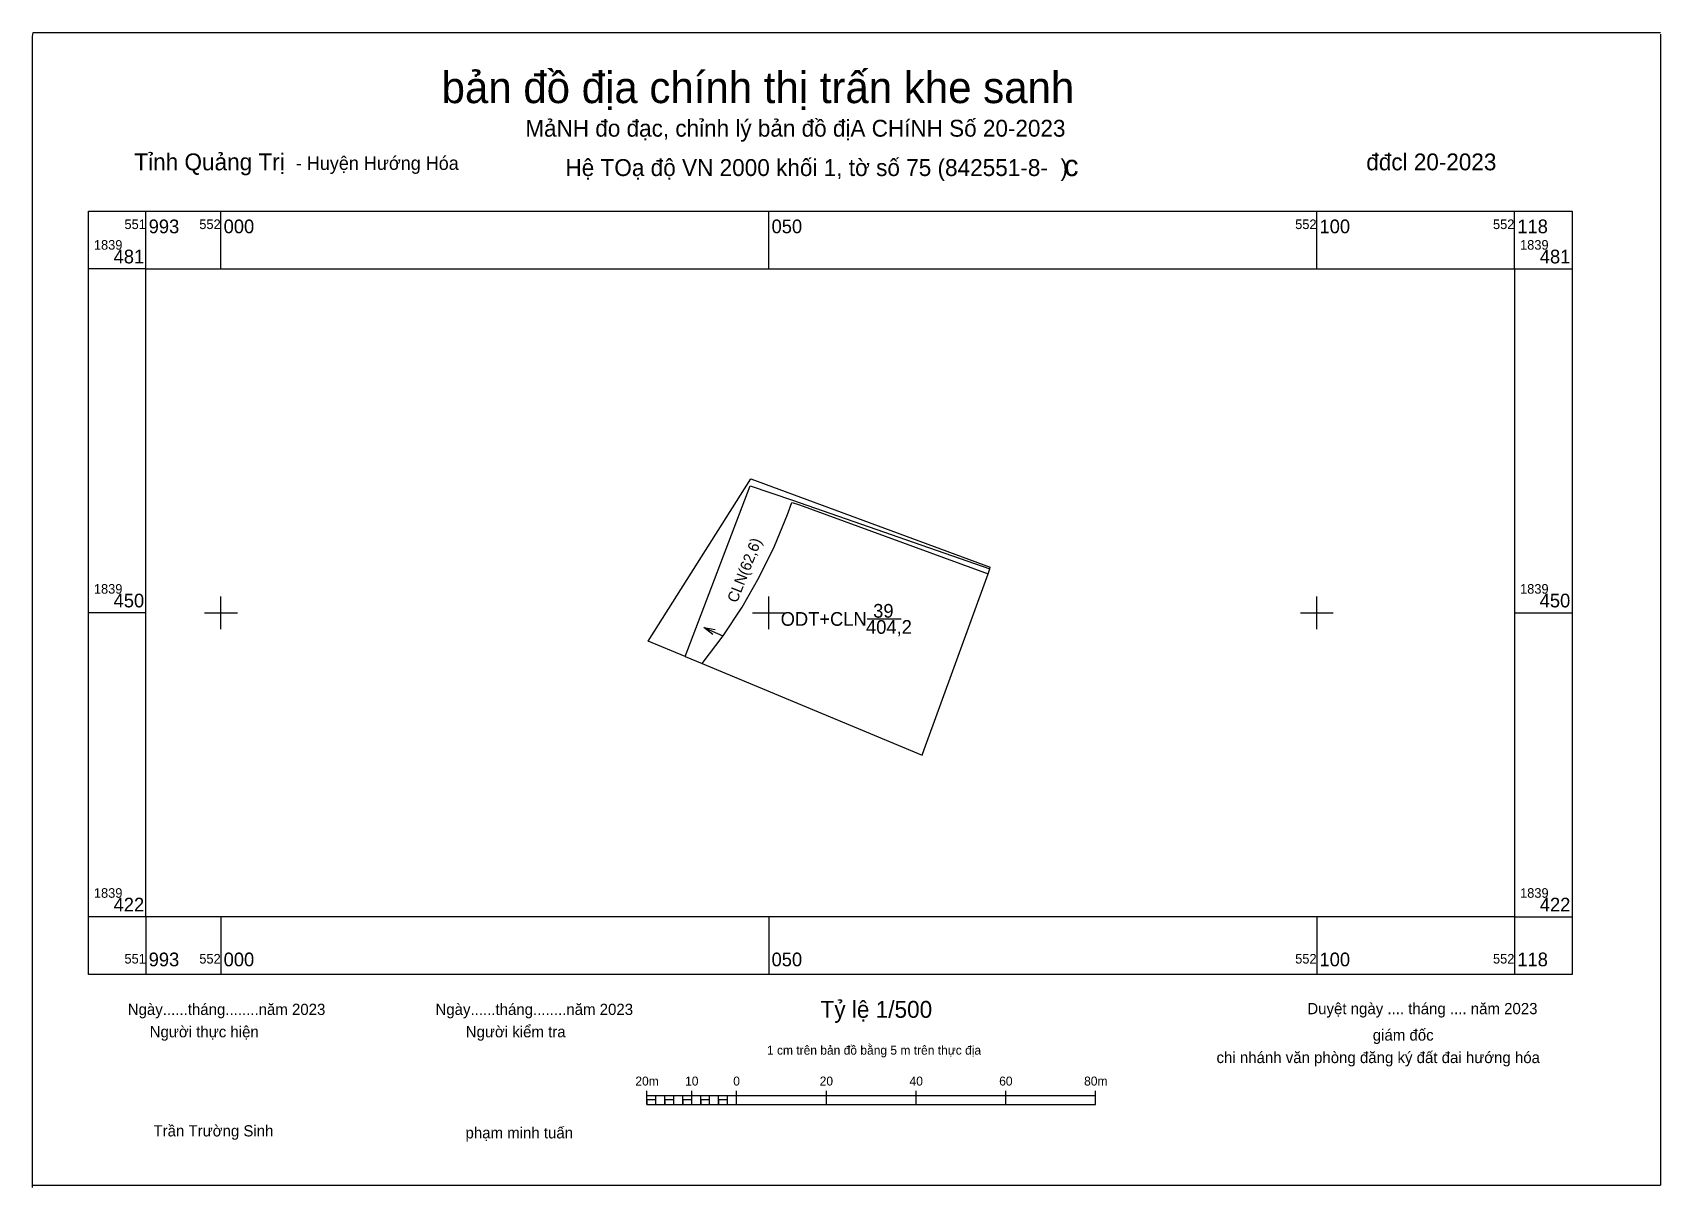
# Model space of a CAD drawing. Extents: x 551983 to 552131, y 1839398 to 1839503.
import ezdxf

# ---------------------------------------------------------------- set-up
doc = ezdxf.new("R2010")
doc.units = 0
for name, color, linetype in [('Level 10', 7, 'Continuous'), ('Level 11', 7, 'Continuous'), ('Level 16', 7, 'Continuous'), ('Level 17', 7, 'Continuous'), ('Level 2', 7, 'Continuous'), ('Level 29', 7, 'Continuous'), ('Level 30', 7, 'Continuous'), ('Level 4', 7, 'Continuous'), ('Level 63', 7, 'Continuous')]:
    doc.layers.add(name, color=color, linetype=linetype)

msp = doc.modelspace()

# ---------------------------------------------------------------- linework, layer by layer
at = {"layer": 'Level 10'}
for p in [(552048.35, 1839462.23), (552070.17, 1839454.03)]:
    msp.add_line(p, (552070.21, 1839454.16), dxfattribs=at)
for points in [[(552042.38, 1839446.02), (552038.99, 1839447.43), (552048.35, 1839462.23)], [(552042.38, 1839446.02), (552043.91, 1839445.38), (552064, 1839437.03), (552064.18, 1839437.53), (552070, 1839453.57), (552070.17, 1839454.03)]]:
    msp.add_lwpolyline(points, dxfattribs=at)
at = {"layer": 'Level 11'}
for p, q in [((551982.81, 1839502.59), (551982.86, 1839502.94)), ((551982.81, 1839397.59), (551982.81, 1839502.59)), ((551982.86, 1839502.94), (552131.36, 1839502.94)), ((552131.36, 1839502.78), (552131.36, 1839397.78)), ((552131.36, 1839397.77), (551982.86, 1839397.77))]:
    msp.add_line(p, q, dxfattribs=at)
at = {"layer": 'Level 16'}
msp.add_line((552058.97, 1839449.45), (552062.08, 1839449.45), dxfattribs=at)
at = {"layer": 'Level 17'}
msp.add_line((552044.07, 1839448.65), (552045.79, 1839447.92), dxfattribs=at)
msp.add_lwpolyline([(552044.89, 1839448.03), (552044.07, 1839448.65), (552045.09, 1839448.49)], dxfattribs=at)
at = {"layer": 'Level 2'}
for p, q in [((552038.87, 1839405.16), (552038.87, 1839406.39)), ((552038.87, 1839405.98), (552079.82, 1839405.98)), ((552039.69, 1839405.16), (552039.69, 1839405.98)), ((552040.51, 1839405.16), (552040.51, 1839405.98)), ((552041.33, 1839405.16), (552041.33, 1839405.98)), ((552042.15, 1839405.16), (552042.15, 1839405.98)), ((552042.96, 1839405.16), (552042.96, 1839406.39)), ((552043.78, 1839405.16), (552043.78, 1839405.98)), ((552044.6, 1839405.16), (552044.6, 1839405.98)), ((552045.42, 1839405.16), (552045.42, 1839405.98)), ((552046.24, 1839405.16), (552046.24, 1839405.98)), ((552047.06, 1839405.16), (552047.06, 1839406.39)), ((552055.25, 1839405.16), (552055.25, 1839406.39)), ((552063.44, 1839405.16), (552063.44, 1839406.39)), ((552071.63, 1839405.16), (552071.63, 1839406.39)), ((552079.82, 1839405.16), (552079.82, 1839406.39)), ((552038.87, 1839405.16), (552079.82, 1839405.16))]:
    msp.add_line(p, q, dxfattribs=at)
for points in [[(552038.87, 1839405.16), (552039.69, 1839405.16), (552039.69, 1839405.57), (552038.87, 1839405.57)], [(552040.51, 1839405.16), (552041.33, 1839405.16), (552041.33, 1839405.57), (552040.51, 1839405.57)], [(552042.15, 1839405.16), (552042.96, 1839405.16), (552042.96, 1839405.57), (552042.15, 1839405.57)], [(552043.78, 1839405.16), (552044.6, 1839405.16), (552044.6, 1839405.57), (552043.78, 1839405.57)], [(552045.42, 1839405.16), (552046.24, 1839405.16), (552046.24, 1839405.57), (552045.42, 1839405.57)]]:
    msp.add_lwpolyline(points, close=True, dxfattribs=at)
at = {"layer": 'Level 29'}
msp.add_lwpolyline([(552042.38, 1839446.02), (552048.31, 1839461.59), (552052.17, 1839460.28), (552070.17, 1839454.03)], dxfattribs=at)
at = {"layer": 'Level 30'}
msp.add_lwpolyline([(552043.91, 1839445.38), (552045.83, 1839447.9), (552047.57, 1839450.52), (552049.13, 1839453.25), (552050.52, 1839456.07), (552051.71, 1839458.98), (552052.1, 1839460.07), (552052.21, 1839460.04), (552052.81, 1839459.86), (552070, 1839453.57)], dxfattribs=at)
at = {"layer": 'Level 63'}
for p, q in [((551993.16, 1839481.38), (551993.16, 1839486.63)), ((552000, 1839481.38), (552000, 1839486.63)), ((552050, 1839481.38), (552050, 1839486.63)), ((552100, 1839481.38), (552100, 1839486.63)), ((552118.05, 1839481.38), (552118.05, 1839486.63)), ((551993.16, 1839481.38), (551987.91, 1839481.38)), ((552118.05, 1839481.38), (552123.3, 1839481.38)), ((552000, 1839448.5), (552000, 1839451.5)), ((552050, 1839448.5), (552050, 1839451.5)), ((552100, 1839448.5), (552100, 1839451.5)), ((551993.16, 1839450), (551987.91, 1839450)), ((551998.5, 1839450), (552001.5, 1839450)), ((552048.5, 1839450), (552051.5, 1839450)), ((552098.5, 1839450), (552101.5, 1839450)), ((552118.05, 1839450), (552123.3, 1839450)), ((551993.16, 1839422.26), (551987.91, 1839422.26)), ((551993.16, 1839422.26), (551993.16, 1839417.01)), ((552000, 1839422.26), (552000, 1839417.01)), ((552050, 1839422.26), (552050, 1839417.01)), ((552100, 1839422.26), (552100, 1839417.01)), ((552118.05, 1839422.26), (552118.05, 1839417.01)), ((552118.05, 1839422.26), (552123.3, 1839422.26))]:
    msp.add_line(p, q, dxfattribs=at)
for points in [[(551987.91, 1839486.63), (552123.3, 1839486.63), (552123.3, 1839417.01), (551987.91, 1839417.01), (551987.91, 1839486.63)], [(551993.16, 1839481.38), (552118.05, 1839481.38), (552118.05, 1839422.26), (551993.16, 1839422.26), (551993.16, 1839481.38)]]:
    msp.add_lwpolyline(points, dxfattribs=at)

# ---------------------------------------------------------------- texts
at = {"layer": 'Level 16'}
msp.add_text('39', height=1.25, dxfattribs=at).set_placement((552059.52, 1839449.56))
at = {"layer": 'Level 2'}
for s, height, p in [('bản đồ địa chính thị trấn khe sanh', 2.8654, (552020.14, 1839496.5)), ('MảNH đo đạc, chỉnh lý bản đồ địA CHíNH Số 20-2023', 1.5349, (552027.78, 1839493.44)), ('Tỉnh Quảng Trị ', 1.5391, (551992.1, 1839490.37)), (' đđcl 20-2023', 1.5349, (552103.95, 1839490.37)), ('- Huyện Hướng Hóa', 1.228, (552006.84, 1839490.41)), ('Hệ TOạ độ VN 2000 khối 1, tờ số 75 (842551-8-  )', 1.5391, (552031.44, 1839489.85)), ('ODT+CLN', 1.25, (552051.08, 1839448.82)), ('Tỷ lệ 1/500', 1.5395, (552054.72, 1839413.06)), ('Ngày......tháng........năm 2023', 1.0236, (551991.5, 1839413.32)), ('Ngày......tháng........năm 2023', 1.0236, (552019.58, 1839413.32)), ('Duyệt ngày .... tháng .... năm 2023', 1.0236, (552099.14, 1839413.39)), ('Người thực hiện', 1.0236, (551993.5, 1839411.28)), ('Người kiểm tra', 1.0236, (552022.34, 1839411.28)), ('giám đốc', 1.024, (552105.11, 1839410.98)), ('1 cm trên bản đồ bằng 5 m trên thực địa', 0.8188, (552049.83, 1839409.7)), ('chi nhánh văn phòng đăng ký đất đai hướng hóa', 1.0236, (552090.85, 1839408.93)), ('20m', 0.819, (552037.82, 1839406.88)), ('10', 0.819, (552042.36, 1839406.88)), ('0', 0.819, (552046.75, 1839406.88)), ('20', 0.819, (552054.64, 1839406.88)), ('40', 0.819, (552062.84, 1839406.88)), ('60', 0.819, (552071.02, 1839406.88)), ('80m', 0.819, (552078.77, 1839406.88)), ('Trần Trường Sinh', 1.0236, (551993.85, 1839402.24)), ('phạm minh tuấn', 1.0236, (552022.32, 1839402.06))]:
    msp.add_text(s, height=height, dxfattribs=at).set_placement(p)
at = {"layer": 'Level 30'}
msp.add_text('CLN(62,6)', height=1, rotation=68.3472, dxfattribs=at).set_placement((552047.09, 1839450.85))
at = {"layer": 'Level 4'}
msp.add_text('  404,2', height=1.25, dxfattribs=at).set_placement((552057.94, 1839448.09))
at = {"layer": 'Level 63'}
for s, height, p in [('c', 1.94, (552076.96, 1839489.84)), ('551', 0.875, (551991.2, 1839485.01)), ('993', 1.25, (551993.41, 1839484.63)), ('552', 0.875, (551998.03, 1839485.01)), ('000', 1.25, (552000.25, 1839484.63)), ('050', 1.25, (552050.25, 1839484.63)), ('552', 0.875, (552098.03, 1839485.01)), ('100', 1.25, (552100.25, 1839484.63)), ('552', 0.875, (552116.08, 1839485.01)), ('118', 1.25, (552118.3, 1839484.63)), ('1839', 0.875, (551988.41, 1839483.13)), ('481', 1.25, (551990.21, 1839481.88)), ('1839', 0.875, (552118.55, 1839483.13)), ('481', 1.25, (552120.35, 1839481.88)), ('1839', 0.875, (551988.41, 1839451.75)), ('1839', 0.875, (552118.55, 1839451.75)), ('450', 1.25, (551990.21, 1839450.5)), ('450', 1.25, (552120.34, 1839450.5)), ('1839', 0.875, (551988.41, 1839424.01)), ('422', 1.25, (551990.21, 1839422.76)), ('1839', 0.875, (552118.55, 1839424.01)), ('422', 1.25, (552120.35, 1839422.76)), ('551', 0.875, (551991.2, 1839418.01)), ('993', 1.25, (551993.41, 1839417.76)), ('552', 0.875, (551998.03, 1839418.01)), ('000', 1.25, (552000.25, 1839417.76)), ('050', 1.25, (552050.25, 1839417.76)), ('552', 0.875, (552098.03, 1839418.01)), ('100', 1.25, (552100.25, 1839417.76)), ('552', 0.875, (552116.08, 1839418.01)), ('118', 1.25, (552118.3, 1839417.76))]:
    msp.add_text(s, height=height, dxfattribs=at).set_placement(p)

doc.saveas('drawing.dxf')
